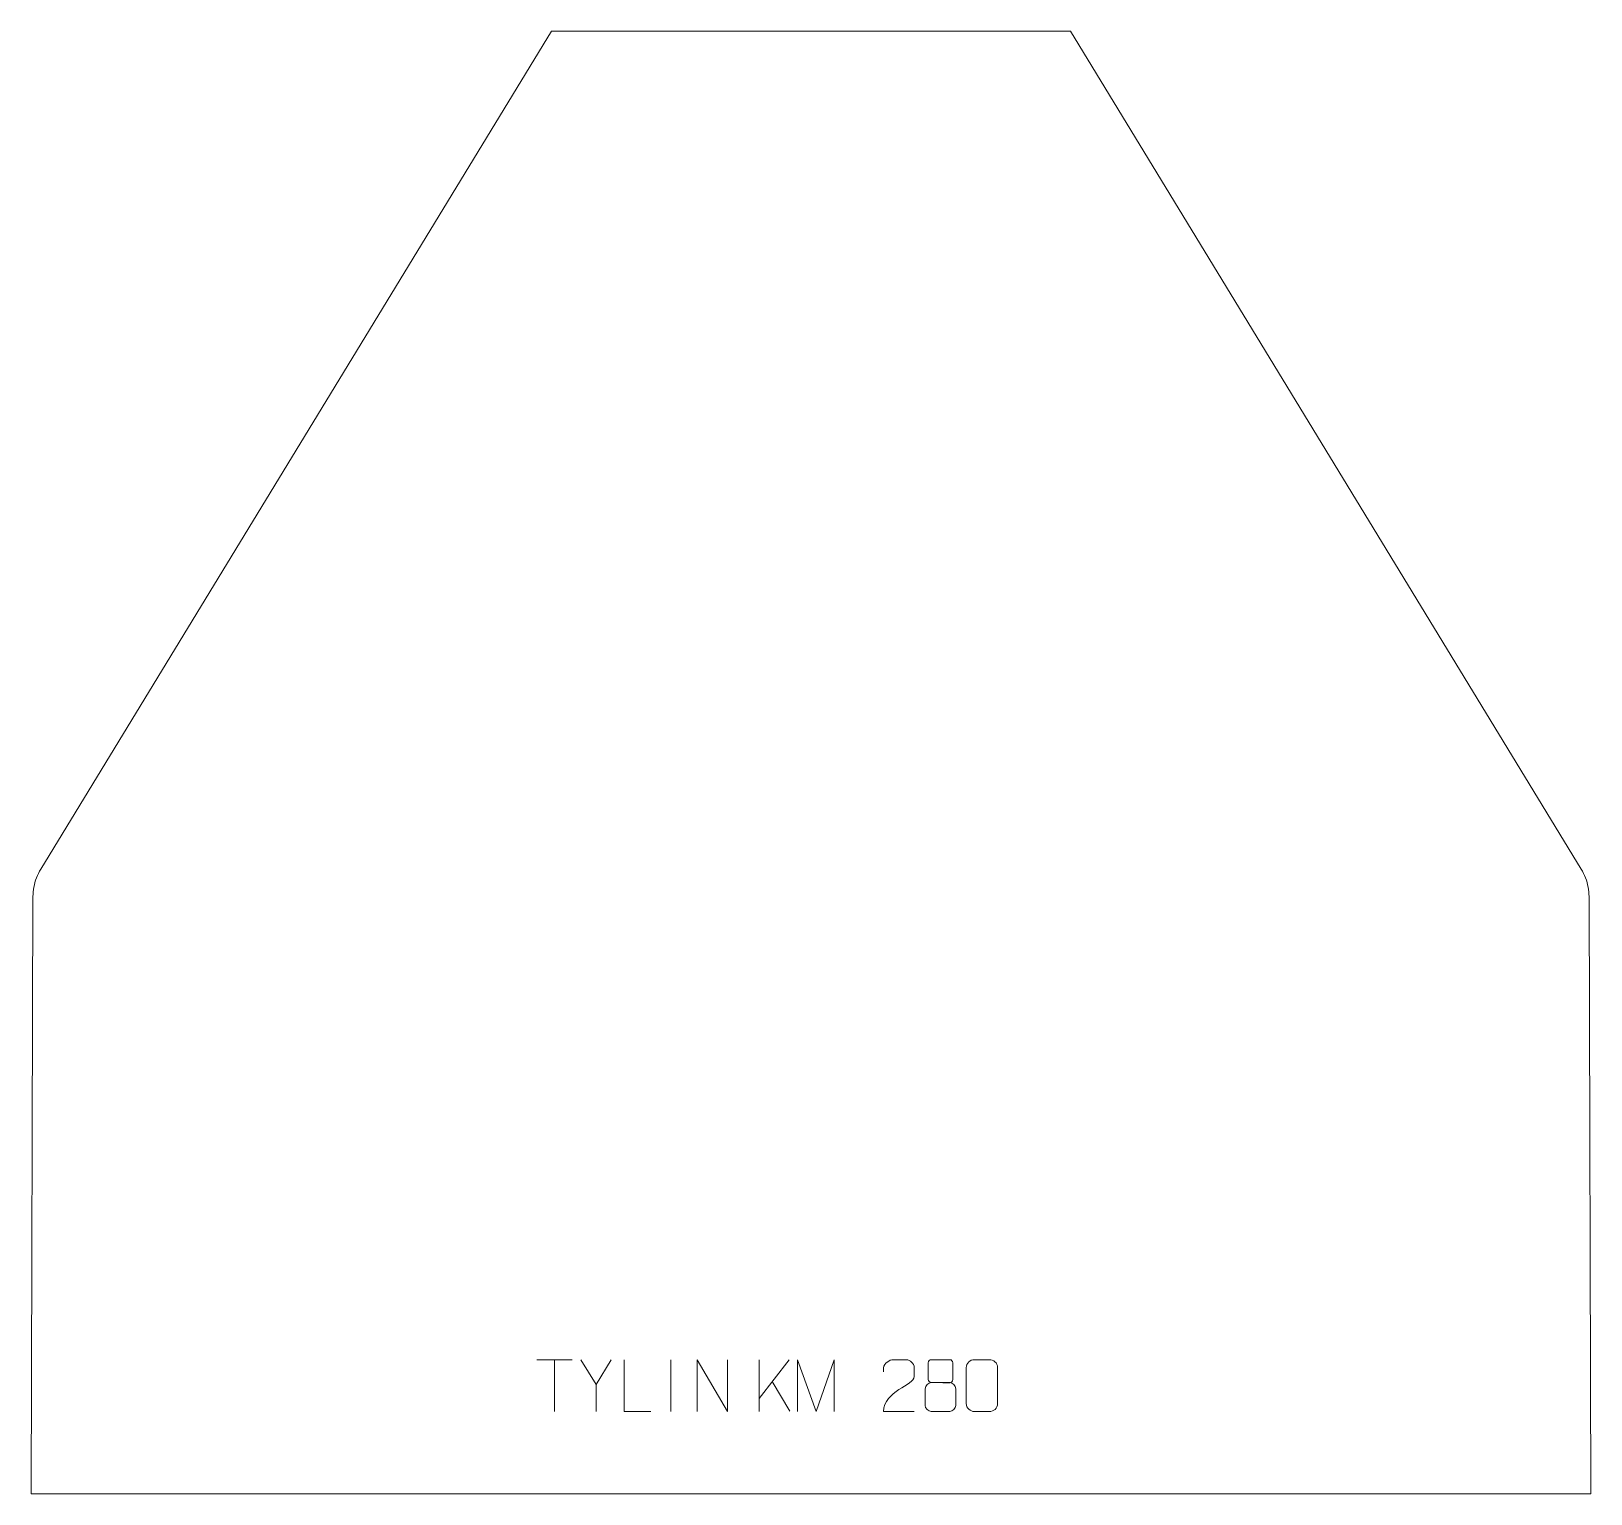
# Model space of a CAD drawing. Header units: millimetres. Extents: x -382 to 370, y 433 to 1138.
import ezdxf

# ---------------------------------------------------------------- set-up
doc = ezdxf.new("R2010")
doc.units = ezdxf.units.MM
doc.header["$MEASUREMENT"] = 0
doc.layers.add('layer 1', color=7, linetype='Continuous')

msp = doc.modelspace()

# ---------------------------------------------------------------- linework, layer by layer
at = {"layer": 'layer 1', "color": 242, "lineweight": 9}
msp.add_open_spline([(-130.8627, 1137.6797), (-130.8627, 1137.6797), (119.1367, 1137.6797), (119.1367, 1137.6797), (119.1367, 1137.6797), (119.1367, 1137.6797), (365.4241, 733.7676), (365.4241, 733.7676), (365.4241, 733.7676), (365.4241, 733.7676), (366.0053, 732.7648), (366.0053, 732.7648), (366.0053, 732.7648), (366.0053, 732.7648), (366.5401, 731.7373), (366.5401, 731.7373), (366.5401, 731.7373), (366.5401, 731.7373), (367.0268, 730.686), (367.0268, 730.686), (367.0268, 730.686), (367.0268, 730.686), (367.4665, 729.6138), (367.4665, 729.6138), (367.4665, 729.6138), (367.4665, 729.6138), (367.8556, 728.5229), (367.8556, 728.5229), (367.8556, 728.5229), (367.8556, 728.5229), (368.1969, 727.4144), (368.1969, 727.4144), (368.1969, 727.4144), (368.1969, 727.4144), (368.4862, 726.2928), (368.4862, 726.2928), (368.4862, 726.2928), (368.4862, 726.2928), (368.724, 725.1591), (368.724, 725.1591), (368.724, 725.1591), (368.724, 725.1591), (368.9104, 724.0145), (368.9104, 724.0145), (368.9104, 724.0145), (368.9104, 724.0145), (369.0453, 722.8646), (369.0453, 722.8646), (369.0453, 722.8646), (369.0453, 722.8646), (369.1277, 721.7079), (369.1277, 721.7079), (369.1277, 721.7079), (369.1277, 721.7079), (369.1572, 720.5502), (369.1572, 720.5502), (369.1572, 720.5502), (369.1572, 720.5502), (370.0047, 432.6801), (370.0047, 432.6801), (370.0047, 432.6801), (370.0047, 432.6801), (-381.7307, 432.6801), (-381.7307, 432.6801), (-381.7307, 432.6801), (-381.7307, 432.6801), (-380.8841, 720.5502), (-380.8841, 720.5502), (-380.8841, 720.5502), (-380.8841, 720.5502), (-380.8546, 721.7079), (-380.8546, 721.7079), (-380.8546, 721.7079), (-380.8546, 721.7079), (-380.7725, 722.8646), (-380.7725, 722.8646), (-380.7725, 722.8646), (-380.7725, 722.8646), (-380.6377, 724.0145), (-380.6377, 724.0145), (-380.6377, 724.0145), (-380.6377, 724.0145), (-380.4512, 725.1591), (-380.4512, 725.1591), (-380.4512, 725.1591), (-380.4512, 725.1591), (-380.2122, 726.2928), (-380.2122, 726.2928), (-380.2122, 726.2928), (-380.2122, 726.2928), (-379.9229, 727.4144), (-379.9229, 727.4144), (-379.9229, 727.4144), (-379.9229, 727.4144), (-379.5829, 728.5229), (-379.5829, 728.5229), (-379.5829, 728.5229), (-379.5829, 728.5229), (-379.1925, 729.6138), (-379.1925, 729.6138), (-379.1925, 729.6138), (-379.1925, 729.6138), (-378.7528, 730.686), (-378.7528, 730.686), (-378.7528, 730.686), (-378.7528, 730.686), (-378.2661, 731.7373), (-378.2661, 731.7373), (-378.2661, 731.7373), (-378.2661, 731.7373), (-377.7322, 732.7648), (-377.7322, 732.7648), (-377.7322, 732.7648), (-377.7322, 732.7648), (-377.151, 733.7676), (-377.151, 733.7676), (-377.151, 733.7676), (-377.151, 733.7676), (-130.8627, 1137.6797), (-130.8627, 1137.6797)], degree=3, knots=[0, 0, 0, 0, 0.03225806, 0.03225806, 0.03225806, 0.03225806, 0.06451613, 0.06451613, 0.06451613, 0.06451613, 0.09677419, 0.09677419, 0.09677419, 0.09677419, 0.12903226, 0.12903226, 0.12903226, 0.12903226, 0.16129032, 0.16129032, 0.16129032, 0.16129032, 0.19354839, 0.19354839, 0.19354839, 0.19354839, 0.22580645, 0.22580645, 0.22580645, 0.22580645, 0.25806452, 0.25806452, 0.25806452, 0.25806452, 0.29032258, 0.29032258, 0.29032258, 0.29032258, 0.32258065, 0.32258065, 0.32258065, 0.32258065, 0.35483871, 0.35483871, 0.35483871, 0.35483871, 0.38709677, 0.38709677, 0.38709677, 0.38709677, 0.41935484, 0.41935484, 0.41935484, 0.41935484, 0.4516129, 0.4516129, 0.4516129, 0.4516129, 0.48387097, 0.48387097, 0.48387097, 0.48387097, 0.51612903, 0.51612903, 0.51612903, 0.51612903, 0.5483871, 0.5483871, 0.5483871, 0.5483871, 0.58064516, 0.58064516, 0.58064516, 0.58064516, 0.61290323, 0.61290323, 0.61290323, 0.61290323, 0.64516129, 0.64516129, 0.64516129, 0.64516129, 0.67741935, 0.67741935, 0.67741935, 0.67741935, 0.70967742, 0.70967742, 0.70967742, 0.70967742, 0.74193548, 0.74193548, 0.74193548, 0.74193548, 0.77419355, 0.77419355, 0.77419355, 0.77419355, 0.80645161, 0.80645161, 0.80645161, 0.80645161, 0.83870968, 0.83870968, 0.83870968, 0.83870968, 0.87096774, 0.87096774, 0.87096774, 0.87096774, 0.90322581, 0.90322581, 0.90322581, 0.90322581, 0.93548387, 0.93548387, 0.93548387, 0.93548387, 1, 1, 1, 1], dxfattribs=at)
at = {"layer": 'layer 1', "color": 250, "lineweight": 9}
for points in [[(-137.9655, 497.2898), (-137.9655, 497.2898), (-120.9783, 497.2898), (-120.9783, 497.2898)], [(-129.4717, 472.3598), (-129.4717, 472.3598), (-129.4717, 497.3133), (-129.4717, 497.3133)], [(-109.4726, 485.4146), (-109.4726, 485.4146), (-116.7935, 497.3133), (-116.7935, 497.3133)], [(-73.4718, 497.3236), (-73.4718, 497.3236), (-73.4718, 472.3495), (-73.4718, 472.3495)], [(-30.8226, 497.3133), (-30.8226, 497.3133), (-30.8226, 472.3597), (-30.8226, 472.3597)], [(-16.4464, 497.3133), (-16.4464, 497.3133), (-30.8226, 478.6736), (-30.8226, 478.6736)], [(-16.1211, 472.4555), (-16.1211, 472.4555), (-24.5916, 486.7691), (-24.5916, 486.7691)]]:
    msp.add_open_spline(points, degree=3, dxfattribs=at)
for points, knots in [([(-102.1502, 497.3133), (-102.1502, 497.3133), (-109.4726, 485.4146), (-109.4726, 485.4146), (-109.4726, 485.4146), (-109.4726, 485.4146), (-109.4719, 472.3597), (-109.4719, 472.3597)], [0, 0, 0, 0, 0.33333333, 0.33333333, 0.33333333, 0.33333333, 1, 1, 1, 1]), ([(-82.9973, 472.3597), (-82.9973, 472.3597), (-95.9464, 472.3597), (-95.9464, 472.3597), (-95.9464, 472.3597), (-95.9464, 472.3597), (-95.9464, 497.3133), (-95.9464, 497.3133)], [0, 0, 0, 0, 0.33333333, 0.33333333, 0.33333333, 0.33333333, 1, 1, 1, 1]), ([(-60.7992, 472.3598), (-60.7992, 472.3598), (-60.7992, 497.3133), (-60.7992, 497.3133), (-60.7992, 497.3133), (-60.7992, 497.3133), (-46.1444, 472.3598), (-46.1444, 472.3598), (-46.1444, 472.3598), (-46.1444, 472.3598), (-46.1444, 497.3133), (-46.1444, 497.3133)], [0, 0, 0, 0, 0.25, 0.25, 0.25, 0.25, 0.5, 0.5, 0.5, 0.5, 1, 1, 1, 1]), ([(-12.3143, 472.3576), (-12.3143, 472.3576), (-12.3143, 497.3155), (-12.3143, 497.3155), (-12.3143, 497.3155), (-12.3143, 497.3155), (-3.3892, 472.3576), (-3.3892, 472.3576), (-3.3892, 472.3576), (-3.3892, 472.3576), (5.3707, 497.315), (5.3707, 497.315), (5.3707, 497.315), (5.3707, 497.315), (5.3707, 472.3576), (5.3707, 472.3576)], [0, 0, 0, 0, 0.2, 0.2, 0.2, 0.2, 0.4, 0.4, 0.4, 0.4, 0.6, 0.6, 0.6, 0.6, 1, 1, 1, 1]), ([(43.8996, 472.3494), (38.9852, 472.3497), (34.0708, 472.3497), (29.1567, 472.3494), (29.1567, 472.3494), (29.1567, 482.2817), (43.8077, 484.9229), (43.8996, 489.2332), (43.8996, 489.2332), (43.8993, 490.6573), (43.8993, 492.081), (43.8996, 493.5043), (43.8996, 493.5043), (43.8827, 495.5814), (41.7599, 497.3062), (40.0889, 497.3235), (40.0889, 497.3235), (38.0157, 497.3231), (35.9428, 497.3231), (33.8704, 497.3235), (33.8704, 497.3235), (32.0483, 497.34), (29.2236, 495.5479), (29.1567, 493.4543), (29.1567, 493.4543), (29.1567, 493.4543), (29.1567, 491.3995), (29.1567, 491.3995)], [0, 0, 0, 0, 0.125, 0.125, 0.125, 0.125, 0.25, 0.25, 0.25, 0.25, 0.375, 0.375, 0.375, 0.375, 0.5, 0.5, 0.5, 0.5, 0.625, 0.625, 0.625, 0.625, 0.75, 0.75, 0.75, 0.75, 1, 1, 1, 1]), ([(50.5747, 495.8474), (50.5747, 493.6344), (50.5747, 489.9521), (50.5747, 487.7388), (50.5747, 487.7388), (50.5897, 487.2314), (51.3971, 486.3), (52.0972, 486.3012), (52.0972, 486.3012), (55.0671, 486.3014), (58.0373, 486.2165), (61.0077, 486.2162), (61.0077, 486.2162), (61.8048, 486.2204), (62.5255, 487.0107), (62.5229, 487.7314), (62.5229, 487.7314), (62.5226, 489.9474), (62.5226, 493.6321), (62.5229, 495.8474), (62.5229, 495.8474), (62.5044, 496.5582), (61.893, 497.3186), (61.0591, 497.3112), (61.0591, 497.3112), (58.042, 497.3109), (55.0251, 497.3109), (52.0085, 497.3112), (52.0085, 497.3112), (51.3821, 497.3188), (50.558, 496.6078), (50.5747, 495.8474)], [0, 0, 0, 0, 0.11111111, 0.11111111, 0.11111111, 0.11111111, 0.22222222, 0.22222222, 0.22222222, 0.22222222, 0.33333333, 0.33333333, 0.33333333, 0.33333333, 0.44444444, 0.44444444, 0.44444444, 0.44444444, 0.55555556, 0.55555556, 0.55555556, 0.55555556, 0.66666667, 0.66666667, 0.66666667, 0.66666667, 0.77777778, 0.77777778, 0.77777778, 0.77777778, 1, 1, 1, 1]), ([(72.9474, 497.3358), (75.3135, 497.3358), (77.68, 497.3358), (80.0465, 497.3358), (80.0465, 497.3358), (82.027, 497.3714), (84.053, 495.8771), (84.0801, 493.435), (84.0801, 493.435), (84.0797, 487.6776), (84.0797, 481.9198), (84.0801, 476.1616), (84.0801, 476.1616), (83.938, 473.834), (82.2316, 472.3517), (80.0465, 472.3409), (80.0465, 472.3409), (77.6741, 472.3413), (75.3017, 472.3413), (72.9297, 472.3409), (72.9297, 472.3409), (70.9712, 472.2353), (68.9648, 474.1232), (68.9762, 476.1442), (68.9762, 476.1442), (68.9766, 481.9248), (68.9766, 487.7051), (68.9762, 493.4849), (68.9762, 493.4849), (68.9805, 495.6269), (70.7576, 497.3494), (72.9474, 497.3358)], [0, 0, 0, 0, 0.11111111, 0.11111111, 0.11111111, 0.11111111, 0.22222222, 0.22222222, 0.22222222, 0.22222222, 0.33333333, 0.33333333, 0.33333333, 0.33333333, 0.44444444, 0.44444444, 0.44444444, 0.44444444, 0.55555556, 0.55555556, 0.55555556, 0.55555556, 0.66666667, 0.66666667, 0.66666667, 0.66666667, 0.77777778, 0.77777778, 0.77777778, 0.77777778, 1, 1, 1, 1]), ([(49.1159, 483.3292), (49.1159, 480.1584), (49.1159, 478.4563), (49.1159, 475.2849), (49.1159, 475.2849), (49.1074, 474.063), (50.8053, 472.3703), (52.0579, 472.3618), (52.0579, 472.3618), (55.041, 472.3621), (58.0243, 472.3621), (61.0077, 472.3618), (61.0077, 472.3618), (62.331, 472.3735), (63.9514, 473.9951), (63.9403, 475.2943), (63.9403, 475.2943), (63.94, 478.4625), (63.94, 480.1613), (63.9403, 483.3292), (63.9403, 483.3292), (63.8706, 484.7096), (62.2928, 486.2882), (60.9874, 486.2821), (60.9874, 486.2821), (58.0108, 486.2818), (55.0342, 486.2818), (52.0579, 486.2821), (52.0579, 486.2821), (50.9784, 486.2885), (49.1321, 484.7096), (49.1159, 483.3292)], [0, 0, 0, 0, 0.11111111, 0.11111111, 0.11111111, 0.11111111, 0.22222222, 0.22222222, 0.22222222, 0.22222222, 0.33333333, 0.33333333, 0.33333333, 0.33333333, 0.44444444, 0.44444444, 0.44444444, 0.44444444, 0.55555556, 0.55555556, 0.55555556, 0.55555556, 0.66666667, 0.66666667, 0.66666667, 0.66666667, 0.77777778, 0.77777778, 0.77777778, 0.77777778, 1, 1, 1, 1])]:
    msp.add_open_spline(points, degree=3, knots=knots, dxfattribs=at)

doc.saveas('drawing.dxf')
